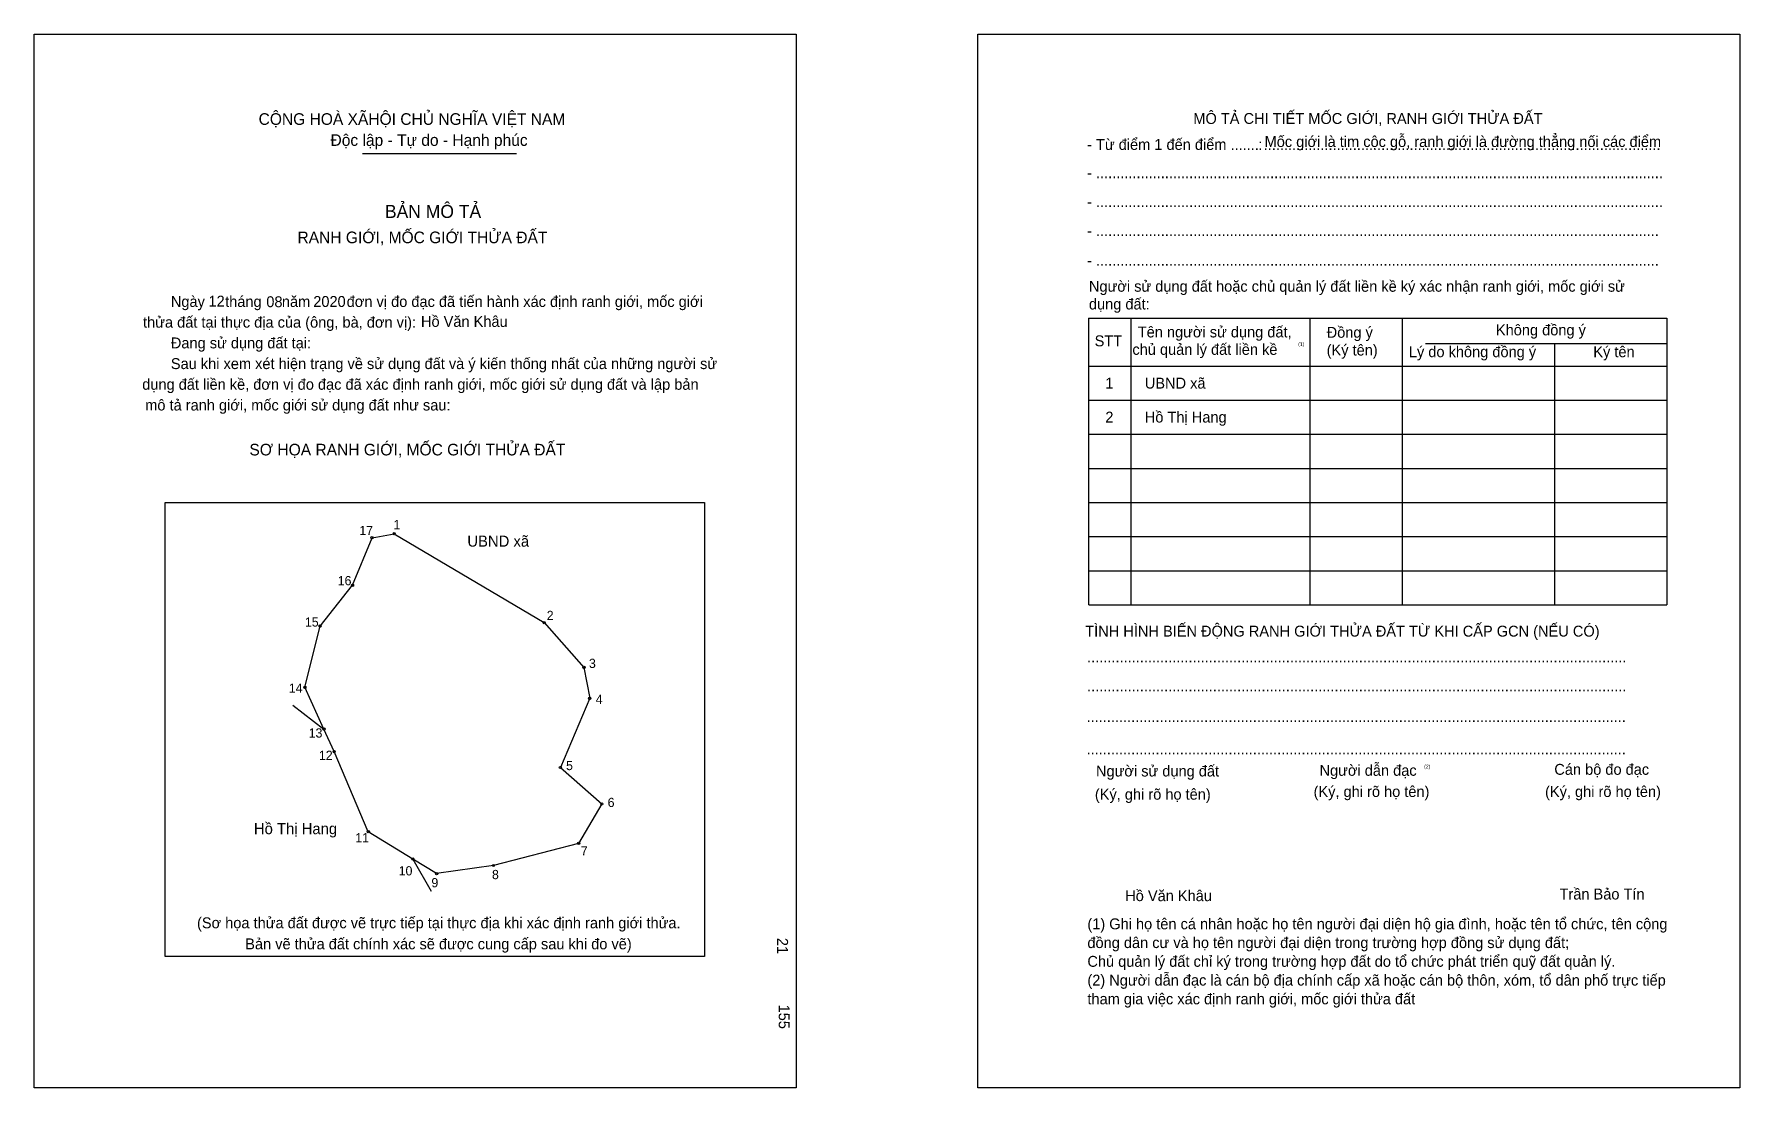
# Model space of a CAD drawing. Extents: x 547135 to 547644, y 1824003 to 1824318.
import ezdxf

# ---------------------------------------------------------------- set-up
doc = ezdxf.new("R2010")
doc.units = 0
for name, color, linetype in [('bmtKhungInTrang1', 7, 'Continuous'), ('bmtKhungInTrang2', 7, 'Continuous'), ('bmtNoiDung', 7, 'Continuous'), ('bmtTemplate', 7, 'Continuous'), ('CanhThua', 7, 'Continuous'), ('MocDinhThua', 7, 'Continuous'), ('RauThua', 7, 'Continuous'), ('SoHieuDinhThua', 7, 'Continuous'), ('TenChuLanCan', 7, 'Continuous')]:
    doc.layers.add(name, color=color, linetype=linetype)

msp = doc.modelspace()

# ---------------------------------------------------------------- linework, layer by layer
at = {"layer": 'bmtKhungInTrang1'}
msp.add_lwpolyline([(547135.46, 1824317.7), (547362.63, 1824317.7), (547362.63, 1824003.49), (547135.46, 1824003.49)], close=True, dxfattribs=at)
at = {"layer": 'bmtKhungInTrang2'}
msp.add_lwpolyline([(547416.81, 1824317.7), (547643.98, 1824317.7), (547643.98, 1824003.49), (547416.81, 1824003.49)], close=True, dxfattribs=at)
at = {"layer": 'bmtTemplate'}
for p, q in [((547233.35, 1824282.09), (547279.29, 1824282.09)), ((547462.38, 1824232.95), (547462.38, 1824147.53)), ((547515.82, 1824232.95), (547515.82, 1824147.53)), ((547543.31, 1824233.05), (547543.31, 1824147.53)), ((547622.23, 1824232.95), (547622.23, 1824147.53)), ((547550.29, 1824225.42), (547622.23, 1824225.42)), ((547449.92, 1824218.71), (547622.23, 1824218.71)), ((547449.92, 1824208.54), (547622.23, 1824208.54)), ((547449.92, 1824198.37), (547622.23, 1824198.37)), ((547449.92, 1824188.2), (547622.23, 1824188.2)), ((547449.92, 1824178.04), (547622.23, 1824178.04)), ((547449.92, 1824167.87), (547622.23, 1824167.87)), ((547449.92, 1824157.7), (547622.23, 1824157.7)), ((547449.92, 1824147.53), (547622.23, 1824147.53))]:
    msp.add_line(p, q, dxfattribs=at)
for points in [[(547449.81, 1824232.95), (547622.23, 1824232.95)], [(547449.81, 1824232.95), (547449.81, 1824147.53)], [(547588.69, 1824225.32), (547588.69, 1824147.53)]]:
    msp.add_lwpolyline(points, dxfattribs=at)
msp.add_lwpolyline([(547174.54, 1824042.62), (547174.54, 1824178.03), (547335.29, 1824178.03), (547335.29, 1824042.62)], close=True, dxfattribs=at)
at = {"layer": 'CanhThua'}
for p, q in [((547230.39, 1824153.34), (547236.2, 1824167.54)), ((547236.2, 1824167.54), (547242.8, 1824168.73)), ((547242.8, 1824168.73), (547287.5, 1824142.23)), ((547220.72, 1824141.19), (547230.39, 1824153.34)), ((547287.5, 1824142.23), (547299.38, 1824128.86)), ((547216.18, 1824122.94), (547220.72, 1824141.19)), ((547299.38, 1824128.86), (547301.11, 1824119.65)), ((547221.86, 1824110.47), (547216.18, 1824122.94)), ((547301.11, 1824119.65), (547292.35, 1824099.01)), ((547224.92, 1824103.76), (547221.86, 1824110.47)), ((547235.08, 1824079.88), (547224.92, 1824103.76)), ((547292.35, 1824099.01), (547304.7, 1824088.17)), ((547304.7, 1824088.17), (547297.78, 1824076.39)), ((547248.35, 1824071.73), (547235.08, 1824079.88)), ((547297.78, 1824076.39), (547272.4, 1824069.81)), ((547255.44, 1824067.37), (547248.35, 1824071.73)), ((547272.4, 1824069.81), (547255.44, 1824067.37))]:
    msp.add_line(p, q, dxfattribs=at)
at = {"layer": 'MocDinhThua'}
for centre in [(547236.2, 1824167.54), (547242.8, 1824168.73), (547230.39, 1824153.34), (547220.72, 1824141.19), (547287.5, 1824142.23), (547299.38, 1824128.86), (547216.18, 1824122.94), (547301.11, 1824119.65), (547221.86, 1824110.47), (547224.92, 1824103.76), (547292.35, 1824099.01), (547304.7, 1824088.17), (547235.08, 1824079.88), (547297.78, 1824076.39), (547248.35, 1824071.73), (547272.4, 1824069.81), (547255.44, 1824067.37)]:
    msp.add_circle(centre, 0.33, dxfattribs=at)
at = {"layer": 'RauThua'}
for p, q in [((547212.54, 1824117.64), (547221.86, 1824110.47)), ((547248.35, 1824071.73), (547253.86, 1824062.12))]:
    msp.add_line(p, q, dxfattribs=at)

# ---------------------------------------------------------------- texts
at = {"layer": 'bmtNoiDung'}
for s, height, p in [('12', 3.25, (547187.44, 1824236.45)), ('08', 3.25, (547204.68, 1824236.27)), ('2020', 3.25, (547218.67, 1824236.34)), ('Hồ Văn Khâu', 3.2504, (547250.78, 1824230.4)), ('1', 3.25, (547454.81, 1824212)), ('UBND xã ', 3.25, (547466.57, 1824212)), ('2', 3.25, (547454.81, 1824201.88)), ('Hồ Thị Hang ', 3.2504, (547466.57, 1824201.88)), ('Hồ Văn Khâu', 3.2504, (547460.73, 1824059.17))]:
    msp.add_text(s, height=height, dxfattribs=at).set_placement(p)
for s, p in [('21', (547356.97, 1824048.21)), ('155', (547357.44, 1824028.32))]:
    msp.add_text(s, height=3.25, rotation=270, dxfattribs=at).set_placement(p)
at = {"layer": 'bmtTemplate'}
for s, height, p in [('CỘNG HOÀ XÃHỘI CHỦ NGHĨA VIỆT NAM', 3.4671, (547202.38, 1824290.64)), ('MÔ TẢ CHI TIẾT MỐC GIỚI, RANH GIỚI THỬA ĐẤT', 3.2492, (547481.04, 1824290.91)), ('Độc lập - Tự do - Hạnh phúc', 3.4671, (547223.82, 1824284.37)), ('- Từ điểm 1 đến điểm .......', 3.2492, (547449.37, 1824283.17)), (':', 3.25, (547500.42, 1824283.17)), ('..................................................................................................', 3.2492, (547502.02, 1824283.17)), ('Mốc giới là tim cộc gỗ, ranh giới là đường thẳng nối các điểm', 3.2492, (547502.29, 1824284.03)), ('- ............................................................................................................................................', 3.2492, (547449.37, 1824274.74)), ('BẢN MÔ TẢ', 3.901, (547240.04, 1824262.88)), ('- ............................................................................................................................................', 3.2492, (547449.37, 1824266.1)), ('RANH GIỚI, MỐC GIỚI THỬA ĐẤT', 3.4671, (547213.97, 1824255.35)), ('- ...........................................................................................................................................', 3.2492, (547449.37, 1824257.46)), ('- ...........................................................................................................................................', 3.2492, (547449.37, 1824248.61)), ('Người sử dụng đất hoặc chủ quản lý đất liền kề ký xác nhận ranh giới, mốc giới sử', 3.2492, (547449.92, 1824240.88)), ('Ngày     tháng     năm         đơn vị đo đạc đã tiến hành xác định ranh giới, mốc giới ', 3.2504, (547176.22, 1824236.34)), ('dụng đất:', 3.249, (547449.92, 1824235.59)), ('thửa đất tại thực địa của (ông, bà, đơn vị):', 3.2504, (547167.93, 1824230.17)), ('STT', 3.249, (547451.62, 1824224.61)), ('Tên người sử dụng đất,', 3.2492, (547464.48, 1824227.26)), ('Đồng ý', 3.249, (547520.79, 1824227.15)), ('Không đồng ý', 3.2492, (547571.25, 1824227.87)), ('Đang sử dụng đất tại:', 3.2504, (547176.22, 1824223.99)), ('chủ quản lý đất liền kề', 3.2492, (547462.88, 1824222.06)), ('(1)', 1.083, (547512.3, 1824224.73)), ('(Ký tên)', 3.249, (547520.79, 1824221.87)), ('Lý do không đồng ý', 3.2492, (547545.3, 1824221.36)), ('Ký tên', 3.249, (547600.28, 1824221.36)), ('Sau khi xem xét hiện trạng về sử dụng đất và ý kiến thống nhất của những người sử ', 3.2504, (547176.22, 1824217.82)), ('dụng đất liền kề, đơn vị đo đạc đã xác định ranh giới, mốc giới sử dụng đất và lập bản', 3.2504, (547167.69, 1824211.65)), ('mô tả ranh giới, mốc giới sử dụng đất như sau:', 3.2504, (547168.58, 1824205.47)), ('SƠ HỌA RANH GIỚI, MỐC GIỚI THỬA ĐẤT', 3.4671, (547199.64, 1824192.07)), ('TÌNH HÌNH BIẾN ĐỘNG RANH GIỚI THỬA ĐẤT TỪ KHI CẤP GCN (NẾU CÓ)', 3.2492, (547448.82, 1824138.05)), ('.....................................................................................................................................', 3.25407, (547449.37, 1824130.4)), ('.....................................................................................................................................', 3.25407, (547449.37, 1824121.76)), ('.....................................................................................................................................', 3.25407, (547449.2, 1824112.6)), ('.....................................................................................................................................', 3.25407, (547449.2, 1824102.94)), ('Người dẫn đạc', 3.2492, (547518.66, 1824096.54)), ('Người sử dụng đất', 3.2492, (547452.02, 1824096.34)), ('(2)', 1.083, (547549.86, 1824098.78)), ('Cán bộ đo đạc', 3.2492, (547588.66, 1824096.84)), ('(Ký, ghi rõ họ tên)', 3.2492, (547451.69, 1824089.42)), ('(Ký, ghi rõ họ tên)', 3.2492, (547516.89, 1824090.23)), ('(Ký, ghi rõ họ tên)', 3.2492, (547585.9, 1824090.23)), ('Trần Bảo Tín', 3.2492, (547590.21, 1824059.66)), ('(Sơ họa thửa đất được vẽ trực tiếp tại thực địa khi xác định ranh giới thửa.', 3.2504, (547184.02, 1824051.08)), ('(1) Ghi họ tên cá nhân hoặc họ tên người đại diện hộ gia đình, hoặc tên tổ chức, tên cộng', 3.2492, (547449.46, 1824050.77)), ('Bản vẽ thửa đất chính xác sẽ được cung cấp sau khi đo vẽ)', 3.2504, (547198.39, 1824044.8)), ('đồng dân cư và họ tên người đại diện trong trường hợp đồng sử dụng đất;', 3.2492, (547449.46, 1824045.18)), ('Chủ quản lý đất chỉ ký trong trường hợp đất do tổ chức phát triển quỹ đất quản lý.', 3.2492, (547449.46, 1824039.59)), ('(2) Người dẫn đạc là cán bộ địa chính cấp xã hoặc cán bộ thôn, xóm, tổ dân phố trực tiếp', 3.2492, (547449.46, 1824033.99)), ('tham gia việc xác định ranh giới, mốc giới thửa đất', 3.2492, (547449.46, 1824028.4))]:
    msp.add_text(s, height=height, dxfattribs=at).set_placement(p)
at = {"layer": 'SoHieuDinhThua'}
for s, height, p in [('1', 2.75, (547242.57, 1824170.06)), ('17', 2.753, (547232.41, 1824168.31)), ('16', 2.753, (547225.97, 1824153.36)), ('15', 2.753, (547216.19, 1824141.03)), ('2', 2.75, (547288.28, 1824142.98)), ('3', 2.75, (547300.87, 1824128.69)), ('14', 2.753, (547211.39, 1824121.31)), ('4', 2.75, (547302.87, 1824117.98)), ('13', 2.753, (547217.31, 1824107.95)), ('12', 2.753, (547220.36, 1824101.28)), ('5', 2.75, (547294.04, 1824098.24)), ('6', 2.75, (547306.44, 1824087.23)), ('11', 2.753, (547231.21, 1824076.71)), ('7', 2.75, (547298.45, 1824072.81)), ('10', 2.753, (547244.14, 1824066.84)), ('9', 2.75, (547253.9, 1824063.3)), ('8', 2.75, (547271.96, 1824065.73))]:
    msp.add_text(s, height=height, dxfattribs=at).set_placement(p)
at = {"layer": 'TenChuLanCan'}
for s, height, p in [('UBND xã', 3.304, (547264.61, 1824164.86)), ('Hồ Thị Hang', 3.3037, (547200.99, 1824079.14))]:
    msp.add_text(s, height=height, dxfattribs=at).set_placement(p)

doc.saveas('drawing.dxf')
